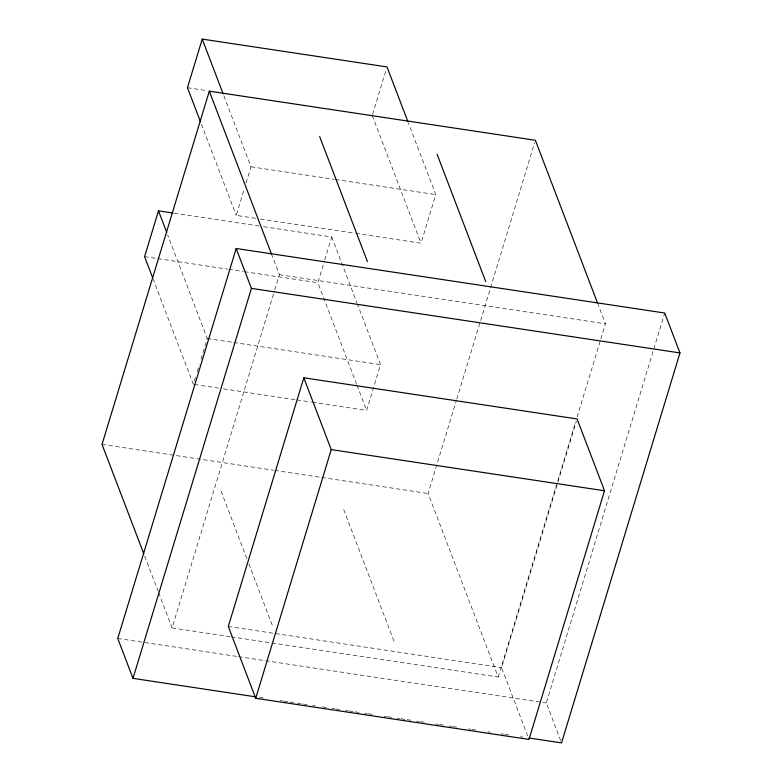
<?xml version="1.0" encoding="UTF-8"?>
<svg xmlns="http://www.w3.org/2000/svg" width="782" height="782" viewBox="0 0 782 782"><rect width="100%" height="100%" fill="white"/><g stroke="black" fill="none" stroke-linecap="round" stroke-linejoin="round"><path stroke-width="0.59" stroke-dasharray="3.91 2.93" d="M255.548 218.295L236.232 215.382L244.307 188.765M246.066 182.978L250.993 166.781L223.564 94.954M195.422 377.442L193.34 384.304L153.282 279.428M197.162 371.724L199.244 364.852M200.984 359.133L207.24 338.528L167.622 234.796M230.084 636.665L172.118 627.936L274.433 291.021M274.785 289.848L279.389 274.697L271.989 255.313M356.612 384.187L317.863 282.732L324.471 260.983M324.813 259.839L331.763 236.946L260.768 226.252M372.603 114.377L385.956 70.4M312.468 402.251L366.621 410.403L380.521 364.627L357.452 304.208M355.79 233.388L420.999 243.212L435.76 194.601L408.341 122.784M231.296 636.851L498.193 677.046L428.106 493.501L456.424 400.237M456.786 399.074L534.663 142.598M498.193 677.046L575.718 421.733M577.136 417.07L600.498 340.121M600.859 338.958L605.454 323.807L598.054 304.423M527.694 736.018L501.575 667.623L576.383 421.283M560.674 740.622L546.305 702.998L664.729 313.025M187.475 87.701L206.8 90.614M250.993 166.781L334.315 179.322M335.527 179.508L435.76 194.601M260.386 219.019L354.578 233.202M174.122 213.203L259.565 226.076M279.389 274.697L605.454 323.807M144.582 256.633L156.615 258.441M157.817 258.627L227.611 269.135M228.813 269.321L243.251 271.491M244.463 271.677L317.863 282.732M207.24 338.528L232.508 342.33M233.71 342.516L380.521 364.627M194.542 384.49L218.608 388.116M223.417 388.84L295.625 399.71M296.828 399.895L311.265 402.065M102.031 444.401L273.524 470.226M274.726 470.402L320.62 477.323M321.832 477.499L428.106 493.501M228.295 626.47L501.575 667.623M117.759 638.464L237.269 656.46M238.471 656.645L546.305 702.998M259.751 697.446L263.368 697.994M280.269 700.535L282.683 700.907M283.895 701.083L288.724 701.816M289.927 701.992L295.958 702.901M297.17 703.086L301.999 703.81M303.201 703.996L308.03 704.719M312.859 705.452L315.273 705.814M322.516 706.899L327.345 707.632M332.174 708.355L334.588 708.717M335.801 708.903L340.629 709.626M345.458 710.359L347.873 710.721M349.075 710.906L353.904 711.63M355.116 711.816L359.945 712.539M364.774 713.262L367.188 713.634M368.39 713.81L373.219 714.543M384.089 716.175L386.503 716.537M387.706 716.723L392.535 717.446M397.364 718.179L399.778 718.541M400.99 718.717L405.819 719.45M407.021 719.626L411.85 720.359M416.679 721.082L419.093 721.444M420.305 721.63L425.134 722.353M435.994 723.995L438.409 724.357M439.621 724.543L444.45 725.266M449.279 725.989L451.693 726.361M452.895 726.537L457.724 727.27M468.594 728.902L471.008 729.264M472.211 729.45L477.04 730.173M487.909 731.805L490.324 732.177M501.184 733.809L503.598 734.171M504.81 734.357L509.639 735.08M520.499 736.722L522.914 737.084M372.252 115.531L420.999 243.212M331.763 236.946L357.012 303.064M357.042 385.321L366.621 410.403M201.404 124.182L236.232 215.382M343.738 509.6L394.128 641.563M221.081 491.125L247.141 559.374M248.881 563.93L272.332 625.346M144.699 556.119L158.189 591.456M158.629 592.6L172.118 627.936"/><path stroke-width="1.17" d="M407.901 121.65L387.012 66.929L202.235 39.1L187.475 87.701L200.534 121.904M172.92 213.027L158.482 210.847L144.582 256.633L152.852 278.294M597.624 303.279L535.377 140.271L209.302 91.162L102.031 444.401L143.82 553.832M528.945 737.993L561.544 742.9L679.969 352.926L664.729 313.025L236.184 248.49L117.759 638.464L132.989 678.356L254.922 696.723M132.989 678.356L251.413 288.382L236.184 248.49M303.817 377.784L228.295 626.47L255.724 698.287L529.003 739.44L604.515 490.764L577.096 418.947L303.817 377.784L331.236 449.611L255.724 698.287M251.413 288.382L679.969 352.926M331.236 449.611L604.515 490.764M437.099 154.269L485.681 281.5M319.662 136.576L367.403 261.599M202.235 39.1L223.124 93.82M209.302 91.162L271.55 254.179M158.482 210.847L166.752 232.508"/></g></svg>
